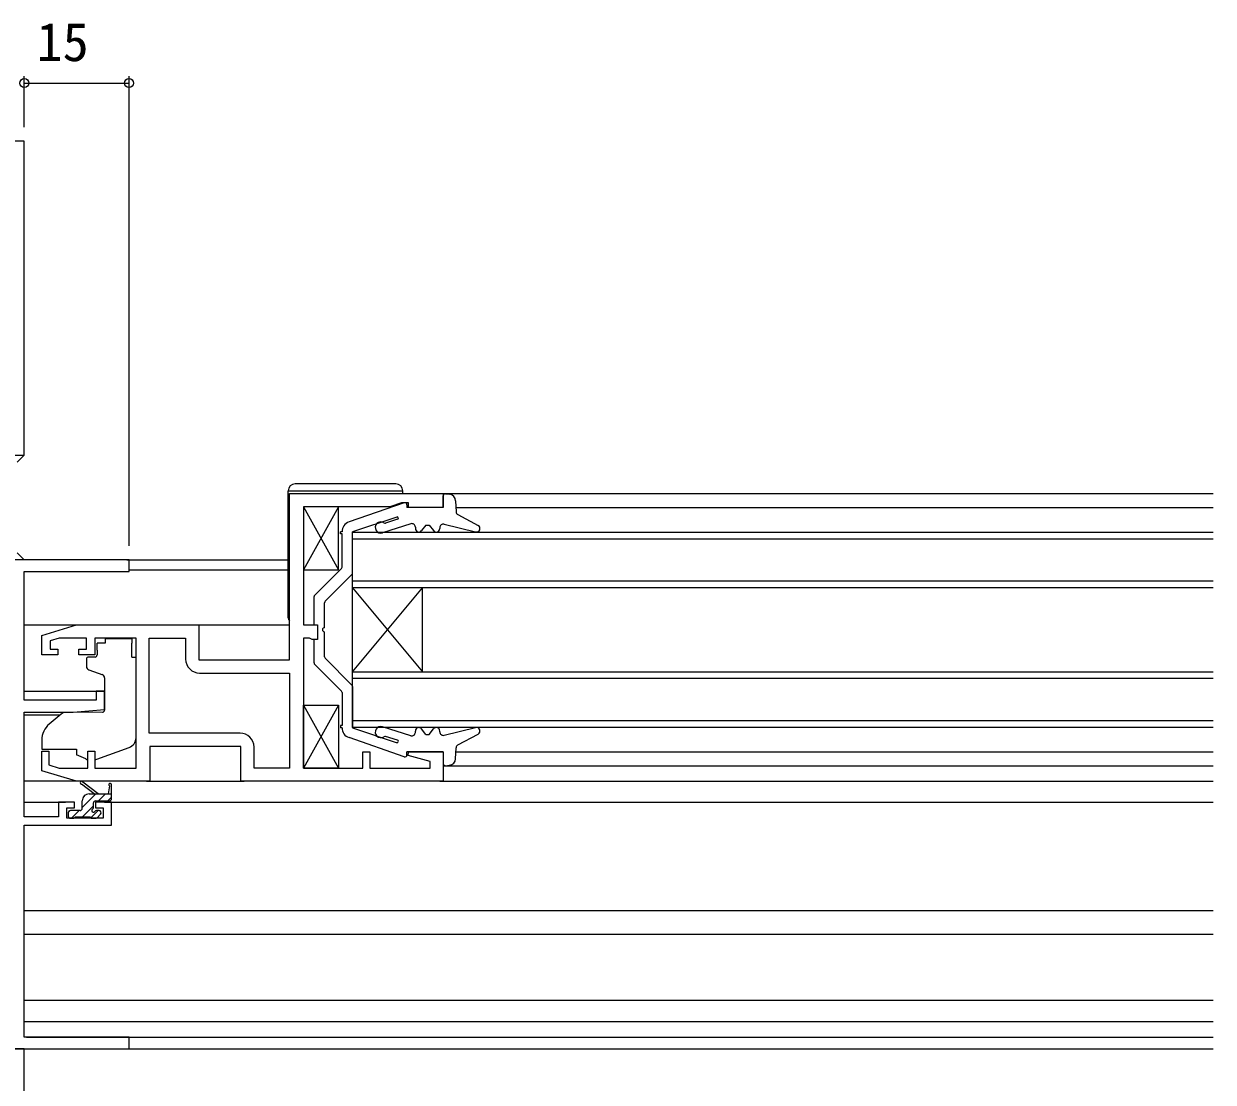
# Model space of a CAD drawing. Units: millimetres, scale not verified. Extents: x -437 to 438, y -681 to 678.
# Drawn here: x -299.9 to -129.6, y -501.8 to -350.2 of the extents above; entities that cross this region are included whole.
import ezdxf
from ezdxf.enums import TextEntityAlignment as Align

# ---------------------------------------------------------------- set-up
doc = ezdxf.new("R2010")
doc.units = ezdxf.units.MM
doc.header["$LTSCALE"] = 4
for name, color, linetype in [('0-3_YKK_11', 7, 'Continuous'), ('0-4_YKK_12', 2, 'Continuous'), ('0-5_YKK_13', 4, 'Continuous'), ('0-6_YKK_D', 6, 'Continuous'), ('0-8_YSS_K', 3, 'Continuous'), ('0-9_YSS_KE', 3, 'Continuous')]:
    doc.layers.add(name, color=color, linetype=linetype)
doc.styles.add('ＭＳ ゴシック', font='')
doc.styles.get('ＭＳ ゴシック').set_extended_font_data('MS Gothic')

msp = doc.modelspace()

# ---------------------------------------------------------------- linework, layer by layer
at = {"layer": '0-3_YKK_11'}
msp.add_line((-274.7, -443.2), (-261.8, -443.2), dxfattribs=at)
for points in [[(-239.8, -458.7), (-268.8, -458.7), (-268.8, -453.7), (-281.8, -453.7), (-281.8, -458.7), (-292.3, -458.7), (-297.3, -457.2), (-297.3, -454.4), (-296.3, -454.4), (-296.3, -456.352), (-294.806, -456.8), (-290.7, -456.8), (-290.7, -454.4), (-289.7, -454.4), (-289.7, -456.8), (-283.8, -456.8), (-283.8, -438.2), (-289.7, -438.2), (-289.7, -440.6), (-292, -440.6), (-292, -439.8), (-290.9, -439.8), (-290.9, -438.2), (-294.806, -438.2), (-296.1, -438.588), (-296.1, -439.8), (-295, -439.8), (-295, -440.6), (-297.3, -440.6), (-297.3, -437.8), (-292.3, -436.3), (-274.8, -436.3), (-274.8, -441.3), (-261.8, -441.3), (-261.8, -417.5), (-239.8, -417.5), (-239.8, -419.5), (-244.8, -419.5), (-244.8, -418.8), (-245.8, -418.8)], [(-245.8, -418.8), (-247.449, -419.4), (-259.8, -419.4), (-259.8, -436.3), (-257.8, -436.3), (-257.8, -438.4), (-258.6, -438.4), (-258.774, -438.3), (-258.947, -438.2), (-259.8, -438.2), (-259.8, -456.8), (-251.3, -456.8), (-251.3, -454.5), (-250.3, -454.5), (-250.3, -456.8), (-241.7, -456.8), (-241.7, -455.861), (-244.83, -455.022), (-244.761, -454.5), (-239.8, -454.5), (-239.8, -458.7)], [(-299.8, -428.63), (-284.8, -428.63), (-284.8, -427), (-309.8, -427), (-309.8, -436), (-308.8, -436), (-308.17, -434.909), (-308.17, -428.63), (-301.43, -428.63)], [(-309.8, -497), (-284.8, -497), (-284.8, -495.37), (-299.8, -495.37), (-299.8, -465), (-287.3, -465), (-287.3, -461.7), (-289.6, -461.7), (-289.6, -462.5), (-288.5, -462.5), (-288.5, -464), (-293.7, -464), (-293.7, -462.5), (-292.6, -462.5), (-292.6, -461.7), (-294.9, -461.7), (-294.9, -463.8), (-299.8, -463.8), (-299.8, -448.8), (-292.8, -448.8), (-288.3, -448.406), (-288.3, -445.8), (-289.5, -445.8), (-289.5, -447.1), (-299.8, -447.1), (-299.8, -428.63)], [(-268.9, -451.8), (-281.9, -451.8), (-281.9, -438.2), (-276.7, -438.2), (-276.7, -441.2)], [(-261.8, -443.2), (-261.8, -456.8), (-266.9, -456.8), (-266.9, -453.8)]]:
    msp.add_lwpolyline(points, dxfattribs=at)
msp.add_lwpolyline([(-299.8, -532), (-299.8, -497), (-309.8, -497), (-309.8, -499), (-306.971, -499), (-306.779, -498.857), (-305.821, -498.857), (-305.63, -499), (-301.3, -499), (-301.3, -518), (-302.8, -518), (-302.8, -519.5), (-301.3, -519.5), (-301.3, -530.5), (-302.8, -530.5), (-302.8, -532)], close=True, dxfattribs=at)
for centre, start, end in [((-274.7, -441.2), 180.00001, 269.99999), ((-268.9, -453.8), 0.00001, 89.99999)]:
    msp.add_arc(centre, 2, start, end, dxfattribs=at)
at = {"layer": '0-4_YKK_12'}
for p, q in [((-240.1, -417.5), (-129.55, -417.5)), ((-237.99, -419.5), (-129.55, -419.5)), ((-129.55, -424), (-252.8, -424)), ((-285.1, -427), (-262, -427)), ((-284.809, -428.4), (-262, -428.4)), ((-252.8, -430), (-129.55, -430)), ((-129.55, -431), (-252.8, -431)), ((-252.8, -443), (-252.8, -431)), ((-252.8, -443), (-242.8, -431)), ((-252.8, -431), (-242.8, -443)), ((-242.8, -443), (-242.8, -431)), ((-299.8, -436.3), (-292.227, -436.3)), ((-275.3, -436.3), (-261.8, -436.3)), ((-252.8, -443), (-129.55, -443)), ((-129.55, -444), (-252.8, -444)), ((-299.8, -445.8), (-288.3, -445.8)), ((-299.8, -449.2), (-294.677, -449.2)), ((-252.8, -450), (-129.55, -450)), ((-237.99, -454.5), (-129.55, -454.499)), ((-239.8, -456.5), (-129.55, -456.5)), ((-240.3, -458.7), (-129.55, -458.7)), ((-299.8, -461.7), (-293.9, -461.7)), ((-288.3, -461.7), (-129.55, -461.7)), ((-299.8, -477.2), (-129.55, -477.2)), ((-299.8, -480.6), (-129.55, -480.6)), ((-299.8, -493.1), (-129.55, -493.1)), ((-299.5, -495.37), (-129.55, -495.37)), ((-285.1, -497), (-129.55, -497))]:
    msp.add_line(p, q, dxfattribs=at)
for points in [[(-252.8, -431), (-252.8, -423), (-129.55, -423)], [(-129.55, -451), (-252.8, -451), (-252.8, -443)]]:
    msp.add_lwpolyline(points, dxfattribs=at)
at = {"layer": '0-5_YKK_13'}
for p, q in [((-262, -417.1), (-245.6, -417.1)), ((-262, -435.3), (-262, -417.1)), ((-246.6, -416.1), (-261, -416.1)), ((-245.6, -417.5), (-245.6, -417.1)), ((-245.399, -418.817), (-253.292, -421.554)), ((-239.8, -419.5), (-239.8, -417.824)), ((-239.465, -417.526), (-238.916, -417.591)), ((-238.035, -418.537), (-237.962, -420.089)), ((-259.8, -419.4), (-254.8, -428.4)), ((-254.8, -419.4), (-259.8, -428.4)), ((-245, -419.1), (-245, -419.5)), ((-239.8, -419.5), (-245, -419.5)), ((-237.7, -420.506), (-234.818, -422.058)), ((-246.449, -420.852), (-252.8, -422.973)), ((-244.452, -421.823), (-248.499, -423.113)), ((-246.346, -421.168), (-248.055, -421.712)), ((-243.8, -422.3), (-243.8, -422.5)), ((-242.3, -422), (-242.9, -422.8)), ((-242.3, -422), (-241.8, -422)), ((-241.8, -422), (-241.2, -422.8)), ((-240.3, -422.378), (-240.3, -422.5)), ((-239.683, -421.892), (-235.173, -422.985)), ((-254.5, -423.271), (-254.5, -422.971)), ((-254.3, -422.971), (-254.5, -422.971)), ((-254.3, -423.271), (-254.5, -423.271)), ((-254.3, -422.971), (-254.3, -422.971)), ((-254.3, -422.971), (-254.3, -422.971)), ((-254.3, -428.01), (-254.3, -423.271)), ((-252.8, -428.876), (-252.8, -422.973)), ((-254.388, -428.222), (-258.212, -432.046)), ((-252.888, -429.088), (-256.712, -432.912)), ((-258.3, -436.3), (-258.3, -432.258)), ((-256.8, -436.7), (-256.8, -433.124)), ((-256.8, -440.876), (-256.8, -437.3)), ((-288.2, -438.9), (-289.37, -438.9)), ((-289.37, -439.9), (-289.37, -438.9)), ((-288.2, -438.23), (-284.4, -438.23)), ((-288.2, -438.23), (-288.2, -438.9)), ((-284.4, -438.23), (-284.4, -438.9)), ((-284.4, -439.9), (-284.4, -438.9)), ((-258.3, -441.742), (-258.3, -438.4)), ((-289.67, -440.9), (-290.6, -440.9)), ((-289.37, -439.9), (-289.37, -440.6)), ((-284.4, -440.9), (-284.4, -439.9)), ((-284.4, -440.9), (-283.8, -440.9)), ((-283.8, -452.455), (-283.8, -440.9)), ((-252.888, -444.912), (-256.712, -441.088)), ((-290.9, -441.2), (-290.9, -442.25)), ((-290.571, -442.72), (-288.571, -443.448)), ((-254.388, -445.778), (-258.212, -441.954)), ((-288.3, -443.896), (-288.3, -448.503)), ((-254.3, -445.99), (-254.3, -450.729)), ((-252.8, -445.124), (-252.8, -451.027)), ((-259.8, -447.8), (-254.8, -456.8)), ((-254.8, -447.8), (-259.8, -456.8)), ((-294.537, -449.083), (-296.229, -450.502)), ((-288.517, -448.802), (-293.903, -448.849)), ((-254.5, -450.729), (-254.5, -451.029)), ((-254.3, -450.729), (-254.5, -450.729)), ((-254.3, -451.029), (-254.5, -451.029)), ((-254.3, -451.029), (-254.3, -451.029)), ((-254.3, -451.029), (-254.3, -451.029)), ((-252.8, -451.027), (-246.384, -453.17)), ((-244.452, -452.177), (-248.499, -450.887)), ((-242.3, -452), (-242.9, -451.2)), ((-241.8, -452), (-241.2, -451.2)), ((-239.683, -452.108), (-235.173, -451.015)), ((-297.3, -452.8), (-297.3, -454.1)), ((-245.398, -455.183), (-253.291, -452.446)), ((-246.346, -452.832), (-248.055, -452.288)), ((-243.8, -451.7), (-243.8, -451.5)), ((-242.3, -452), (-241.8, -452)), ((-240.3, -451.622), (-240.3, -451.5)), ((-237.7, -453.494), (-234.818, -451.941)), ((-292.3, -454.4), (-292.3, -454.897)), ((-289.429, -455.541), (-284.791, -453.866)), ((-239.8, -454.5), (-245, -454.5)), ((-245, -454.9), (-245, -454.5)), ((-239.8, -454.5), (-239.8, -456.176)), ((-238.035, -455.463), (-237.962, -453.911)), ((-290.994, -455.506), (-292.3, -454.897)), ((-239.465, -456.474), (-238.916, -456.409)), ((-292.227, -458.7), (-299.8, -458.7)), ((-289.8, -460.5), (-291.62, -459.099)), ((-289.2, -460.5), (-291.418, -458.817)), ((-287.6, -459.374), (-287.799, -460.5)), ((-287.3, -461.2), (-287.3, -459.201)), ((-282.3, -458.7), (-268.3, -458.7)), ((-291.5, -462.467), (-289.534, -460.5)), ((-291.5, -462.6), (-291.5, -461.5)), ((-291.345, -460.964), (-291.036, -460.656)), ((-290.5, -460.5), (-287.3, -460.5)), ((-289.6, -461.5), (-287.6, -461.5)), ((-289.186, -461.5), (-288.186, -460.5)), ((-287.839, -461.5), (-287.3, -460.961)), ((-293.5, -463.2), (-293.5, -463.7)), ((-293.485, -463.104), (-293.296, -462.916)), ((-291.8, -462.9), (-293.2, -462.9)), ((-293.034, -464), (-291.934, -462.9)), ((-291.486, -463.8), (-289.9, -462.214)), ((-290.308, -463.969), (-289.239, -462.9)), ((-289.9, -462.439), (-289.9, -461.8)), ((-289.1, -462.9), (-289.439, -462.9)), ((-293.2, -464), (-292.7, -464)), ((-292.5, -463.8), (-290.4, -463.8)), ((-290.2, -464), (-289.6, -464)), ((-289.388, -463.912), (-288.888, -463.412)), ((-129.55, -490.1), (-299.8, -490.1))]:
    msp.add_line(p, q, dxfattribs=at)
for points in [[(-254.8, -419.4), (-259.8, -419.4), (-259.8, -428.4), (-254.8, -428.4)], [(-254.8, -456.8), (-259.8, -456.8), (-259.8, -447.8), (-254.8, -447.8)]]:
    msp.add_lwpolyline(points, close=True, dxfattribs=at)
msp.add_lwpolyline([(-297.3, -454.1), (-292.3, -454.1), (-292.3, -454.4)], dxfattribs=at)
for centre, radius, start, end in [((-261, -417.1), 1, 90, 180), ((-246.6, -417.1), 1, 0, 90), ((-245.3, -419.1), 0.3, 0, 109.12451), ((-239.5, -417.824), 0.3, 83.21997, 180), ((-239.034, -418.584), 1, 2.68232, 83.21997), ((-237.463, -420.066), 0.5, 182.68232, 241.68758), ((-252.8, -422.971), 1.5, 109.12451, 180), ((-248.742, -422.351), 0.8, 57.20165, 287.68045), ((-248.146, -421.426), 0.3, 237.20165, 287.68045), ((-246.397, -421.009), 0.166, 287.68045, 108.46873), ((-244.3, -422.3), 0.5, 0, 107.68045), ((-239.8, -422.378), 0.5, 76.37961, 180), ((-235.055, -422.499), 0.5, 256.37961, 61.68758), ((-243.3, -422.5), 0.5, 180, 323.1301), ((-240.8, -422.5), 0.5, 216.8699, 360), ((-254.6, -428.01), 0.3, 315, 0), ((-253.1, -428.876), 0.3, 315, 359.99985), ((-258, -432.258), 0.3, 135, 180), ((-256.5, -433.124), 0.3, 135, 180), ((-261.5, -435.3), 0.5, 180, 233.1301), ((-256.8, -437), 0.3, 90, 270), ((-290.6, -441.2), 0.3, 90, 180), ((-289.67, -440.6), 0.3, 270, 0), ((-256.5, -440.876), 0.3, 180, 225), ((-290.4, -442.25), 0.5, 180, 250), ((-258, -441.742), 0.3, 180, 225), ((-288.8, -443.896), 0.5, 0, 70), ((-254.6, -445.99), 0.3, 360, 45), ((-253.1, -445.124), 0.3, 0.00015, 45), ((-293.895, -449.849), 1, 90.5, 130), ((-288.6, -448.503), 0.3, 270.5, 0), ((-294.3, -452.8), 3, 130, 180), ((-252.8, -451.029), 1.5, 180, 250.87549), ((-248.742, -451.649), 0.8, 72.31955, 302.79835), ((-243.3, -451.5), 0.5, 36.8699, 180), ((-240.8, -451.5), 0.5, 0, 143.1301), ((-235.055, -451.501), 0.5, 298.31242, 103.62039), ((-285.3, -452.455), 1.5, 289.85326, 0), ((-248.146, -452.574), 0.3, 72.31955, 122.79835), ((-246.397, -452.991), 0.166, 251.53127, 72.31955), ((-244.3, -451.7), 0.5, 252.31955, 0), ((-239.8, -451.622), 0.5, 180, 283.62039), ((-237.463, -453.934), 0.5, 118.31242, 177.31769), ((-290.571, -454.6), 1, 245, 262.59308), ((-289.768, -454.6), 1, 273.88684, 289.85326), ((-245.3, -454.9), 0.3, 250.87549, 0), ((-239.5, -456.176), 0.3, 180, 276.78003), ((-239.034, -455.416), 1, 276.78003, 357.31769), ((-291.6, -458.9), 0.2, 24.41711, 264.41711), ((-287.5, -459.201), 0.2, 360, 240), ((-290.5, -461.5), 1, 90, 180), ((-289.6, -461.8), 0.3, 90, 180), ((-287.6, -461.2), 0.3, 270, 360), ((-293.2, -463.2), 0.3, 90, 180), ((-291.8, -462.6), 0.3, 270, 360), ((-289.9, -462.9), 0.25, 123.05573, 326.94427), ((-290.2, -462.439), 0.3, 303.05573, 360), ((-289.439, -463.2), 0.3, 90, 146.94427), ((-289.1, -463.2), 0.3, 315, 90), ((-293.2, -463.7), 0.3, 180, 270), ((-292.7, -463.8), 0.2, 270, 360), ((-290.2, -463.8), 0.2, 180, 270), ((-289.6, -463.7), 0.3, 270, 315)]:
    msp.add_arc(centre, radius, start, end, dxfattribs=at)
at = {"layer": '0-6_YKK_D'}
for p, q in [((-299.8, -365.002), (-299.8, -357.7)), ((-299.8, -358.7), (-284.8, -358.7)), ((-284.8, -425), (-284.8, -357.7))]:
    msp.add_line(p, q, dxfattribs=at)
for centre in [(-299.8, -358.7), (-284.8, -358.7)]:
    msp.add_circle(centre, 0.637, dxfattribs=at)
at = {"layer": '0-8_YSS_K'}
for p, q in [((-300.8, -413.002), (-299.8, -412.002)), ((-300.8, -426), (-299.8, -427))]:
    msp.add_line(p, q, dxfattribs=at)
at = {"layer": '0-9_YSS_KE'}
for p, q in [((-299.8, -367.002), (-344.8, -367.002)), ((-299.8, -412.002), (-299.8, -367.002)), ((-306.8, -412.002), (-299.8, -412.002))]:
    msp.add_line(p, q, dxfattribs=at)

# ---------------------------------------------------------------- texts
at = {"layer": '0-6_YKK_D', "style": 'ＭＳ ゴシック'}
msp.add_text('15', height=5.499, dxfattribs=at).set_placement((-298.053, -357.2), align=Align.BOTTOM_LEFT)

doc.saveas('drawing.dxf')
